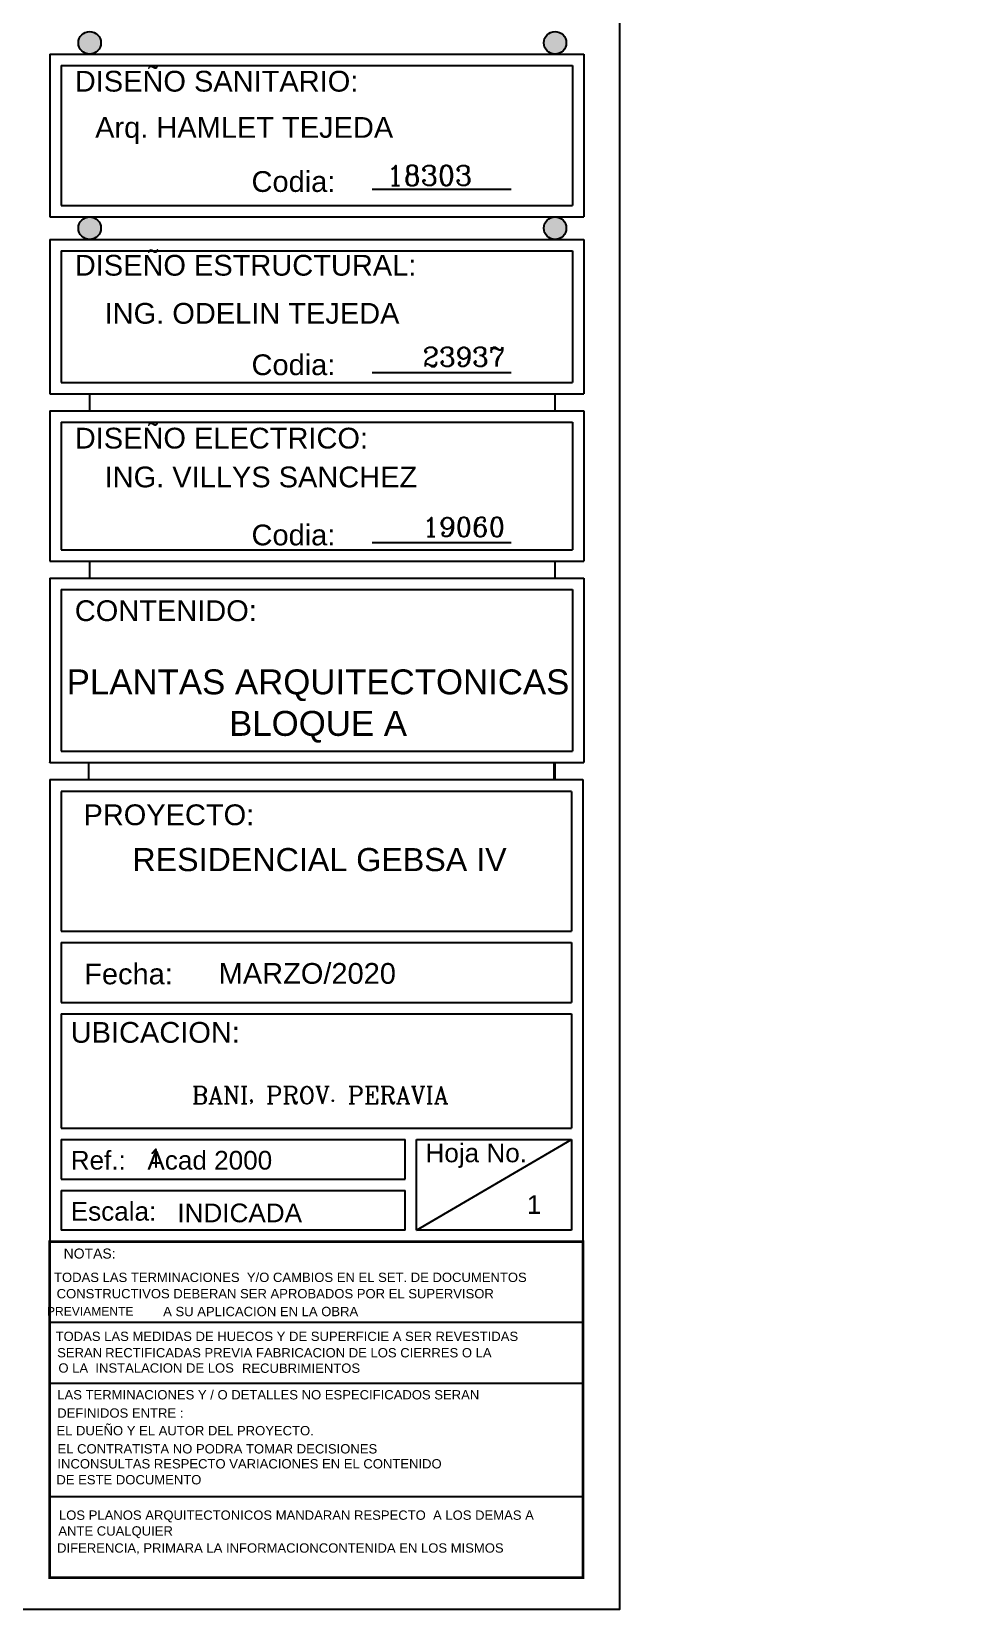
# Model space of a CAD drawing. Header units: feet. Extents: x 317 to 512, y -141 to 162.
# Drawn here: x 445.53 to 456.55, y 57.68 to 76.3 of the extents above; entities that cross this region are included whole.
import ezdxf
from ezdxf.enums import TextEntityAlignment as Align

# ---------------------------------------------------------------- set-up
doc = ezdxf.new("R2010")
doc.units = ezdxf.units.FT
doc.header["$MEASUREMENT"] = 0
for name, color, linetype in [('1', 1, 'Continuous'), ('MARCO', 1, 'Continuous'), ('PISO', 8, 'Continuous'), ('TARGETA', 3, 'Continuous'), ('TARJETA2', 1, 'Continuous'), ('TEXTO', 2, 'Continuous'), ('TEXTOS', 3, 'Continuous'), ('TEXXT', 2, 'Continuous')]:
    doc.layers.add(name, color=color, linetype=linetype)
doc.layers.add('TXT', color=2, linetype='Continuous', lineweight=9)
doc.styles.add('ads', font='trebuc.ttf', dxfattribs={"height": 0.14})
doc.styles.add('DAMIAN', font='arial.ttf', dxfattribs={"height": 0.12})
doc.styles.add('DIMTEXT', font='dim', dxfattribs={"width": 0.75, "bigfont": 'special'})
doc.styles.get("Standard").update_dxf_attribs({"font": 'arial.ttf'})
doc.styles.add('TITTEXTM', font='romanc.shx')

# ---------------------------------------------------------------- blocks, each defined once
blk = doc.blocks.new('A$C260D6B89')
at = {"layer": 'TXT', "insert": (1.42, 7.39), "char_height": 0.1, "width": 2.838, "attachment_point": 2, "style": 'ads', "bg_fill": 2}
blk.add_mtext('BAÑO', dxfattribs=at)

msp = doc.modelspace()

# ---------------------------------------------------------------- hatches: boundary and pattern name
at = {"layer": 'TEXTOS'}
h = msp.add_hatch(color=7, dxfattribs=at)
h.paths.add_polyline_path([(446.21482, 76.30295, 1), (446.21482, 76.03668, 1)])
h.paths.add_polyline_path([(451.70952, 76.30295, 1), (451.70952, 76.03668, 1)])
h = msp.add_hatch(color=7, dxfattribs=at)
h.paths.add_polyline_path([(446.21482, 74.11477, 1), (446.21482, 73.8485, 1)])
h.paths.add_polyline_path([(451.70952, 74.11477, 1), (451.70952, 73.8485, 1)])

# ---------------------------------------------------------------- linework, layer by layer
at = {"layer": '1', "color": 4, "linetype": 'Continuous'}
for p, q in [((445.74434, 61.06854), (452.03866, 61.06854)), ((445.74434, 60.34976), (452.03866, 60.34976)), ((445.74434, 59.01158), (452.03866, 59.01158))]:
    msp.add_line(p, q, dxfattribs=at)
at = {"layer": 'MARCO'}
msp.add_lwpolyline([(387.97006, 99.67954), (452.47006, 99.67954), (452.47006, 57.67954), (387.97006, 57.67954)], close=True, dxfattribs=at)
at = {"layer": 'TARGETA', "color": 3}
for p, q in [((445.74434, 76.03668), (452.05064, 76.03668)), ((445.74434, 76.03668), (445.74434, 74.11477)), ((452.05064, 76.03668), (452.05064, 74.11477)), ((445.87852, 75.90251), (451.91646, 75.90251)), ((445.87852, 75.90251), (445.87852, 74.24894)), ((451.91646, 75.90251), (451.91646, 74.24894)), ((445.87852, 74.24894), (451.91646, 74.24894)), ((445.74434, 74.11477), (452.05064, 74.11477)), ((445.74434, 73.8485), (445.74434, 72.02775)), ((445.74434, 73.8485), (452.05064, 73.8485)), ((452.05064, 73.8485), (452.05064, 72.02775)), ((445.87852, 73.71432), (445.87852, 72.16193)), ((445.87852, 73.71432), (451.91646, 73.71432)), ((451.91646, 73.71432), (451.91646, 72.16193)), ((445.87852, 72.16193), (451.91646, 72.16193)), ((445.74434, 72.02775), (452.05064, 72.02775)), ((445.74434, 71.82704), (445.74434, 70.05104)), ((445.74434, 71.82704), (452.05064, 71.82704)), ((452.05064, 71.82704), (452.05064, 70.05104)), ((445.87852, 71.69287), (445.87852, 70.18522)), ((445.87852, 71.69287), (451.91646, 71.69287)), ((445.87854, 71.69288), (445.87854, 70.18523)), ((451.91646, 71.69287), (451.91646, 70.18522)), ((445.74434, 70.05104), (452.05064, 70.05104)), ((445.87852, 70.18522), (451.91646, 70.18522)), ((445.87854, 70.18523), (451.91648, 70.18523)), ((451.70865, 70.05104), (451.70865, 69.85033)), ((445.74434, 69.85033), (445.74434, 69.123)), ((445.74434, 69.85033), (445.74434, 67.67461)), ((445.74434, 69.85033), (445.74434, 69.11399)), ((445.74434, 69.85033), (452.05064, 69.85033)), ((452.05064, 69.85033), (452.05064, 67.67461)), ((445.87852, 69.71615), (445.87852, 67.80879)), ((445.87852, 69.71615), (451.91646, 69.71615)), ((451.91646, 69.71615), (451.91646, 67.80879)), ((445.87852, 67.80879), (451.91646, 67.80879)), ((445.74434, 67.67461), (452.05064, 67.67461)), ((445.74434, 67.47452), (452.03866, 67.47452)), ((445.74434, 67.47452), (445.74434, 62.0211)), ((452.03866, 67.47452), (452.03866, 62.0211)), ((445.87826, 67.3323), (445.87826, 65.68379)), ((451.90474, 67.3323), (445.87826, 67.3323)), ((451.90474, 67.3323), (451.90474, 65.68379)), ((445.87826, 65.68379), (451.90474, 65.68379)), ((445.87826, 65.54987), (451.90474, 65.54987)), ((445.87826, 65.54987), (445.87826, 64.8422)), ((451.90474, 65.54987), (451.90474, 64.8422)), ((445.87826, 64.8422), (451.90474, 64.8422)), ((445.87826, 64.70827), (445.87826, 63.36032)), ((445.87826, 64.70827), (451.90474, 64.70827)), ((445.87826, 64.70827), (451.90474, 64.70827)), ((451.90474, 64.70827), (451.90474, 63.36032)), ((445.87826, 63.36032), (451.90474, 63.36032)), ((445.87826, 63.22639), (445.87826, 62.75767)), ((445.87826, 63.22639), (449.94055, 63.22639)), ((449.94055, 62.75767), (449.94055, 63.22639)), ((450.07447, 63.22639), (451.90474, 63.22639)), ((450.07447, 62.15502), (451.90474, 63.22639)), ((450.07447, 62.15502), (450.07447, 63.22639)), ((451.90474, 63.22639), (451.90474, 62.15502)), ((445.87826, 62.75767), (449.94055, 62.75767)), ((445.87826, 62.62375), (445.87826, 62.15502)), ((445.87826, 62.62375), (449.94055, 62.62375)), ((449.94055, 62.15502), (449.94055, 62.62375)), ((449.94055, 62.15502), (445.87826, 62.15502)), ((451.90474, 62.15502), (450.07447, 62.15502))]:
    msp.add_line(p, q, dxfattribs=at)
at = {"layer": 'TARJETA2', "color": 7}
msp.add_line((445.74434, 62.0211), (445.74434, 58.05631), dxfattribs=at)
at = {"layer": 'TEXTOS', "color": 7}
for p, q in [((446.21395, 72.02775), (446.21395, 71.82704)), ((451.70865, 72.02775), (451.70865, 71.82704)), ((445.74434, 71.82704), (445.74434, 70.84457)), ((446.21395, 70.05104), (446.21395, 69.85033)), ((445.74434, 67.67047), (445.74434, 67.67461)), ((446.20197, 67.67461), (446.20197, 67.47452)), ((451.69667, 67.67461), (451.69667, 67.47452)), ((451.70865, 67.67404), (451.70865, 67.47333)), ((452.03866, 62.0211), (445.74434, 62.0211)), ((452.03866, 62.18886), (452.03866, 58.05631)), ((445.74434, 58.05631), (452.03866, 58.05631))]:
    msp.add_line(p, q, dxfattribs=at)
for centre in [(446.21482, 76.16982), (451.70952, 76.16982), (446.21482, 73.98163), (451.70952, 73.98163)]:
    msp.add_circle(centre, 0.13313, dxfattribs=at)
at = {"layer": 'TEXXT'}
for p, q in [((449.54981, 74.44252), (451.19132, 74.44252)), ((449.54981, 72.27998), (451.19132, 72.27998)), ((449.54981, 70.27102), (451.19132, 70.27102))]:
    msp.add_line(p, q, dxfattribs=at)
at = {"layer": 'TEXXT', "const_width": 0.03142}
msp.add_lwpolyline([(445.74434, 62.0211), (452.03866, 62.0211), (452.03866, 58.05631), (445.74434, 58.05631), (445.74434, 62.0211)], dxfattribs=at)

# ---------------------------------------------------------------- block references
at = {"layer": 'PISO'}
msp.add_blockref('A$C260D6B89', (456.59022, 60.2066, 1.23867), dxfattribs=at)

# ---------------------------------------------------------------- texts
at = {"style": 'DIMTEXT'}
msp.add_attdef('1', text='1', height=0.23565, dxfattribs=at).set_placement((446.98697, 62.88663), align=Align.CENTER)
at = {"layer": 'TEXTO', "color": 7}
for s, height, p in [('NOTAS:', 0.117823, (445.90802, 61.93917)), ('  PREVIAMENTE', 0.1021137, (445.63163, 61.24917))]:
    msp.add_text(s, height=height, dxfattribs=at).set_placement(p, align=Align.TOP_LEFT)
at = {"layer": 'TEXTOS', "color": 7}
for s, height, style, p in [('18303', 0.23548, 'TITTEXTM', (449.72024, 74.72253)), ('  Codia:', 0.245073, 'DAMIAN', (447.93599, 74.65533)), ('  Codia:', 0.245073, 'DAMIAN', (447.93599, 72.49279)), ('  Codia:', 0.245073, 'DAMIAN', (447.93599, 70.48383)), ('Fecha:', 0.245073, 'DAMIAN', (446.15058, 65.30282)), ('UBICACION:', 0.245073, 'DAMIAN', (445.99142, 64.6132)), ('Hoja No.', 0.220566, 'DAMIAN', (450.17963, 63.17808)), ('Ref.:', 0.220566, 'DAMIAN', (445.99142, 63.09162)), ('Acad 2000', 0.220566, 'DAMIAN', (446.89693, 63.09162)), ('Escala:', 0.220566, 'DAMIAN', (445.99142, 62.48897)), ('1', 0.22057, 'DAMIAN', (451.37736, 62.5691)), ('TODAS LAS TERMINACIONES  Y/O CAMBIOS EN EL SET. DE DOCUMENTOS', 0.1102828, 'DAMIAN', (445.79417, 61.65438)), ('CONSTRUCTIVOS DEBERAN SER APROBADOS POR EL SUPERVISOR  ', 0.1102828, 'DAMIAN', (445.82513, 61.46178)), ('A SU APLICACION EN LA OBRA', 0.1102828, 'DAMIAN', (447.08261, 61.25112)), ('TODAS LAS MEDIDAS DE HUECOS Y DE SUPERFICIE A SER REVESTIDAS ', 0.1102828, 'DAMIAN', (445.81284, 60.95809)), ('  SERAN', 0.110283, 'DAMIAN', (445.74569, 60.76489)), ('RECTIFICADAS PREVIA FABRICACION DE LOS CIERRES O LA   ', 0.1102828, 'DAMIAN', (446.39805, 60.76447)), (' O LA  INSTALACION DE LOS', 0.1102828, 'DAMIAN', (445.80317, 60.58478)), ('RECUBRIMIENTOS', 0.1102828, 'DAMIAN', (448.01293, 60.58223)), ('LAS TERMINACIONES Y / O DETALLES NO ESPECIFICADOS SERAN ', 0.1102828, 'DAMIAN', (445.83271, 60.26837)), ('  DEFINIDOS ENTRE :', 0.1102828, 'DAMIAN', (445.74649, 60.05273)), ('EL DUEÑO Y EL AUTOR DEL PROYECTO.  ', 0.1102828, 'DAMIAN', (445.8226, 59.84503)), ('  EL CONTRATISTA NO PODRA TOMAR DECISIONES ', 0.1102828, 'DAMIAN', (445.74985, 59.63053)), ('INCONSULTAS RESPECTO VARIACIONES EN EL CONTENIDO  ', 0.1102828, 'DAMIAN', (445.83418, 59.45372)), (' DE ESTE DOCUMENTO', 0.1102828, 'DAMIAN', (445.77945, 59.26574)), ('LOS PLANOS ARQUITECTONICOS MANDARAN RESPECTO  A LOS DEMAS A ', 0.1102828, 'DAMIAN', (445.85232, 58.84775)), ('  ANTE CUALQUIER  ', 0.1102828, 'DAMIAN', (445.75954, 58.66123)), ('DIFERENCIA, PRIMARA LA INFORMACIONCONTENIDA EN LOS MISMOS', 0.1102828, 'DAMIAN', (445.83013, 58.46003))]:
    msp.add_text(s, height=height, dxfattribs=dict(at, style=style)).set_placement(p, align=Align.TOP_LEFT)
at = {"layer": 'TEXTOS', "color": 7, "style": 'DAMIAN'}
for s, height, p in [('MARZO/2020', 0.245073, (447.73824, 65.06399)), ('INDICADA', 0.220566, (447.25011, 62.24945))]:
    msp.add_text(s, height=height, dxfattribs=at).set_placement(p)
at = {"layer": 'TEXTOS', "color": 7}
for s, insert, char_height, width, attachment_point, style in [('DISEÑO SANITARIO:', (446.03937, 75.83928), 0.2450728, 8.710453, 1, 'DAMIAN'), ('Arq. HAMLET TEJEDA', (446.27973, 75.29383), 0.2450728, 8.7032265, 1, 'DAMIAN'), ('DISEÑO ESTRUCTURAL:', (446.03937, 73.66704), 0.2450728, 8.710453, 1, 'DAMIAN'), ('ING. ODELIN TEJEDA', (446.39168, 73.09953), 0.2450728, 8.7032265, 1, 'DAMIAN'), ('23937', (450.14547, 72.46409), 0.227346, 25.3352368, 4, 'TITTEXTM'), ('DISEÑO ELECTRICO:', (446.03937, 71.50231), 0.2450728, 44.2125063, 4, 'DAMIAN'), ('ING. VILLYS SANCHEZ', (446.3917, 71.16846), 0.2450728, 8.7032265, 1, 'DAMIAN'), ('19060', (450.14549, 70.45514), 0.227346, 25.3352368, 4, 'TITTEXTM'), ('CONTENIDO:', (446.03937, 69.59016), 0.245073, 8.710453, 1, 'DAMIAN'), ('PLANTAS ARQUITECTONICAS\\PBLOQUE A', (448.91134, 68.77455), 0.2940874, 10.4438718, 2, 'DAMIAN'), ('PROYECTO:', (446.14169, 67.18121), 0.245073, 8.710453, 1, 'DAMIAN'), ('RESIDENCIAL GEBSA IV', (448.9285, 66.66615), 0.2723984, 9.6736363, 2, 'DAMIAN'), (' BANI, PROV. PERAVIA', (448.86716, 63.85106), 0.2042988, 7.2552272, 2, 'TITTEXTM')]:
    msp.add_mtext(s, dxfattribs=dict(at, insert=insert, char_height=char_height, width=width, attachment_point=attachment_point, style=style))

doc.saveas('drawing.dxf')
